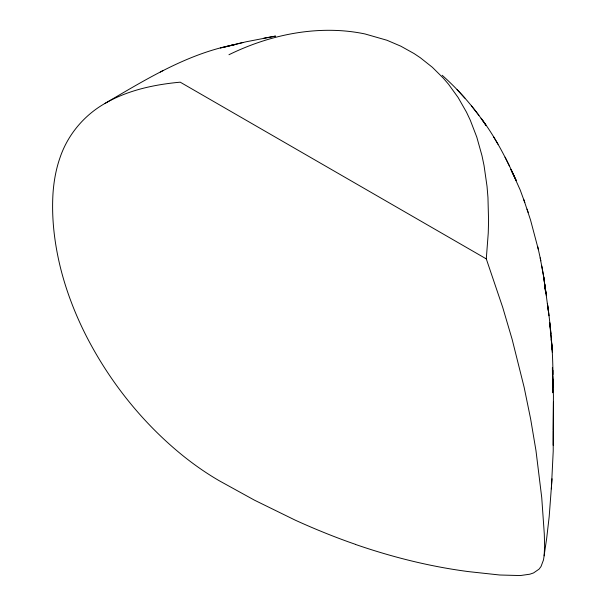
<?xml version="1.0" encoding="UTF-8"?>
<svg xmlns="http://www.w3.org/2000/svg" width="606" height="606" viewBox="0 0 606 606"><rect width="100%" height="100%" fill="white"/><g stroke="black" fill="none" stroke-linecap="round" stroke-linejoin="round"><path stroke-width="0.91" d="M553.187 445.281L553.422 395.423L552.717 376.379M553.233 430.639L553.217 451.114L551.362 488.875M552.384 367.615L552.657 392.726C553.823 362.842 551.581 332.936 547.385 303.356L549.021 315.734M553.202 429.995L553.414 402.142M552.877 374.591L552.914 370.319M552.816 384.409L552.854 380.265M552.028 478.793L549.188 516.615L546.673 538.37L543.499 559.914L541.006 566.542L539.075 569.125L533.56 572.928L529.856 574.193L520.304 575.556L499.738 575.003L468.885 571.655A972.903 561.709 60 0 1 355.533 544.453M544.165 555.831L544.62 545.998L544.286 533.825L541.734 497.602L535.962 450.553L530.644 418.996L524.137 387.279L512.161 339.421L502.7 307.325L486.285 258.883L488.247 233.113L488.572 220.842L487.959 197.518L487.042 186.466L484.042 165.544L481.982 155.681L476.793 137.123L470.256 120.124L466.506 112.201L458.106 97.49L448.576 84.287L443.41 78.25L432.343 67.274L420.359 57.767L414.057 53.548L400.861 46.2L386.976 40.261L365.032 33.966A105.088 60.668 0 0 0 342.004 30.755C303.023 28.05 263.868 37.64 228.954 54.729M220.357 48.048L234.757 44.609C187.398 53.608 145.788 79.522 104.861 103.497C83.923 115.413 67.569 135.032 59.933 157.908A201.131 116.125 60 0 0 53.033 192.943C51.457 217.418 54.328 242.052 60.009 265.86A203.033 117.223 60 0 0 69.902 298.47L72.326 304.886A203.927 117.738 60 0 0 86.438 336.315C110.141 382.447 143.304 423.859 183.762 456.379A269.625 155.666 60 0 0 219.66 480.982L254.505 500.192L295.311 520.19A948.875 547.839 60 0 0 318.551 530.295L326.111 533.378A937.368 541.188 60 0 0 348.291 541.825L355.525 544.377M104.861 103.497C127.722 90.226 154.129 84.575 180.209 82.174L486.285 258.883M160.31 72.053L163.044 70.569M223.993 47.185L245.983 41.814L275.541 36.095L263.708 38.239M229.962 45.632L243.218 42.42M442.16 75.28C458.856 90.059 473.619 107.073 486.11 125.54L481.134 118.291C495.458 137.403 506.389 158.772 516.206 180.474L510.896 169.422L514.13 176.043M457.106 89.627L464.878 98.104M471.551 105.989L478.899 115.299M493.382 136.426L497.996 144.273M511.949 171.74L512.161 172.149M509.343 165.832L505.063 157.174M512.547 172.945L520.243 190.095L524.804 202.563M523.69 199.321L530.553 220.076L538.355 249.49M527.061 209.131L528.182 212.395M540.196 257.891L543.961 278.351L545.377 290.645L543.847 277.7L548.665 313.204M537.704 246.536L540.84 260.8M541.802 265.928L543.961 278.351M546.43 295.713L544.574 283.835L546.014 293.16M550.922 333.664L549.68 322.566L551.96 347.594M552.202 349.965L551.301 339.315L552.392 352.419M552.808 378.886L553.126 387.113"/></g></svg>
